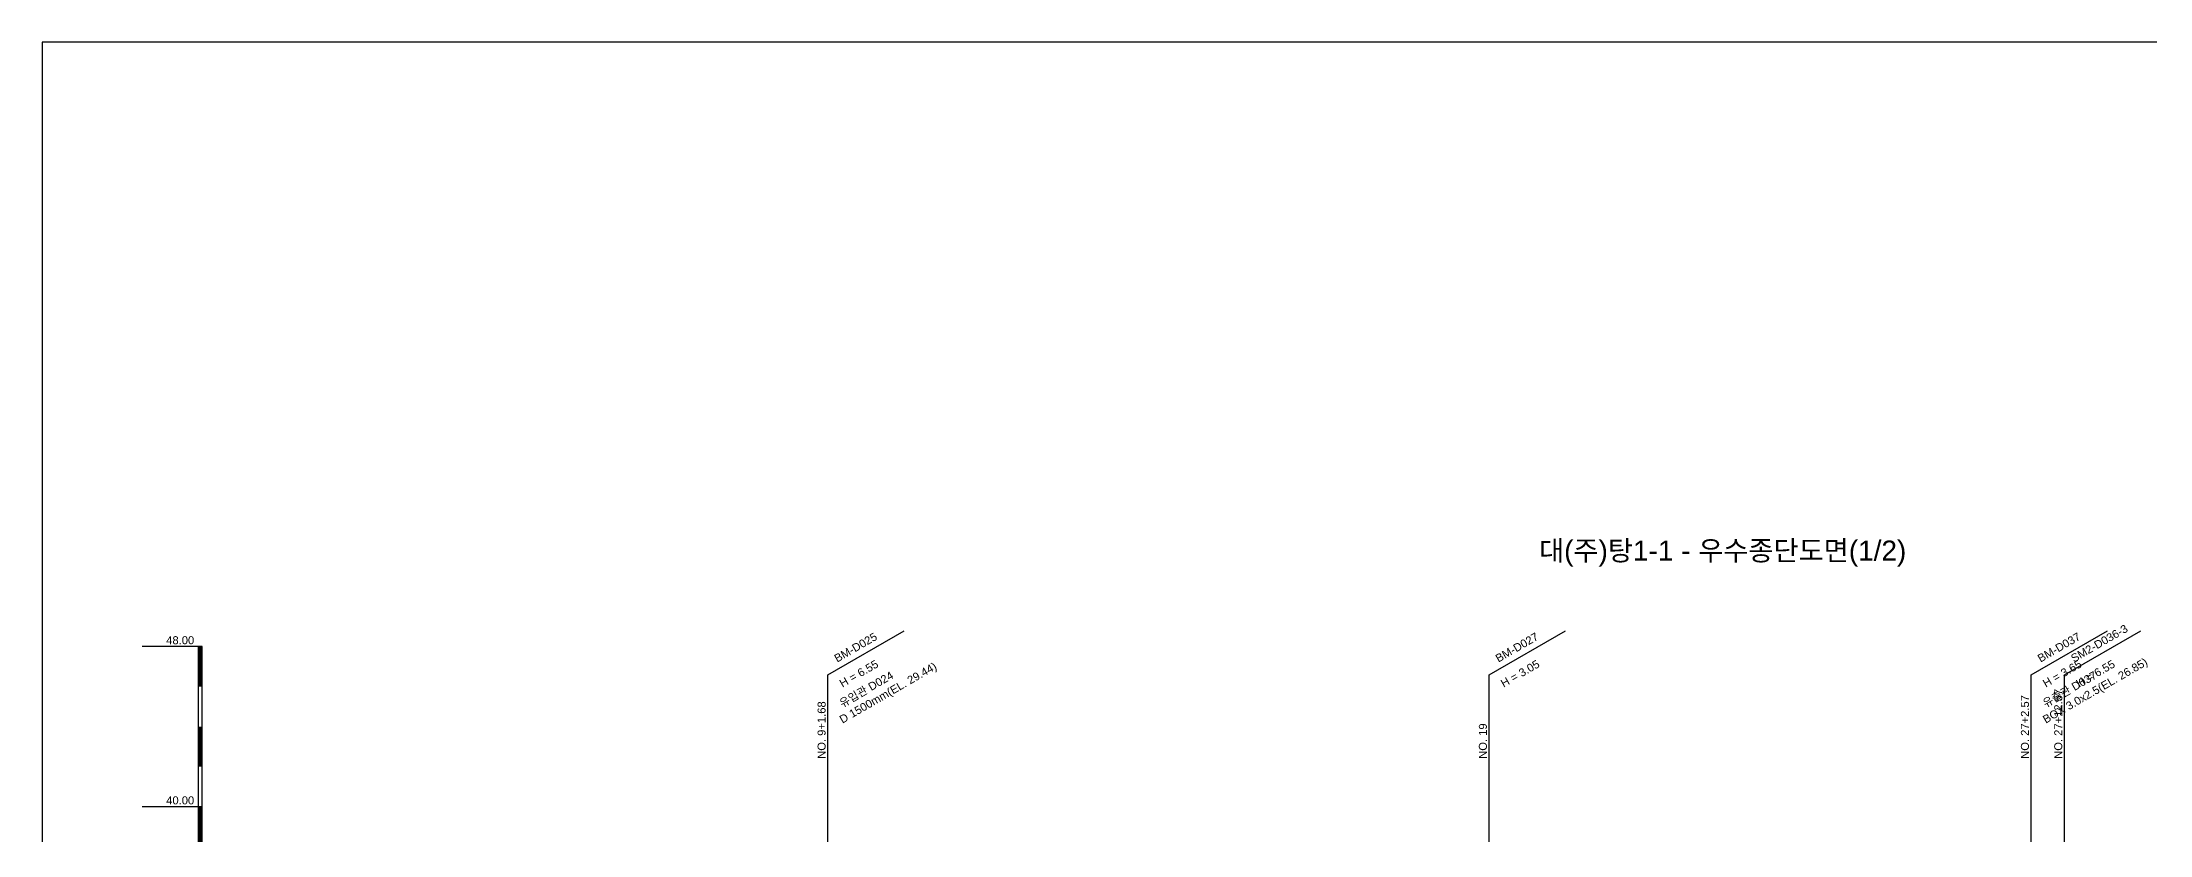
# Model space of a CAD drawing. Header units: millimetres. Extents: x -105495 to 3444, y -108190 to 2013.
# Drawn here: x 2603 to 3130, y -25364 to -25166 of the extents above; entities that cross this region are included whole.
import ezdxf
from ezdxf.enums import TextEntityAlignment as Align

# ---------------------------------------------------------------- set-up
doc = ezdxf.new("R2010")
doc.units = ezdxf.units.MM
for name, color, linetype in [('KZ_종단_깃발', 7, 'Continuous'), ('KZ_종단_노선명', 7, 'Continuous'), ('KZ_종단_도각', 7, 'Continuous'), ('KZ_종단_폴대', 7, 'Continuous')]:
    doc.layers.add(name, color=color, linetype=linetype)
doc.styles.get("Standard").update_dxf_attribs({"font": 'arial.ttf'})

msp = doc.modelspace()

# ---------------------------------------------------------------- linework, layer by layer
at = {"layer": 'KZ_종단_깃발'}
for p, q in [((2799.4, -25324.03), (2818.45, -25313.03)), ((2964.67, -25324.03), (2983.72, -25313.03)), ((3100.14, -25324.03), (3119.19, -25313.03)), ((3108.47, -25324.03), (3127.53, -25313.03)), ((2799.4, -25592), (2799.4, -25324.03)), ((2964.67, -25592), (2964.67, -25324.03)), ((3100.14, -25592), (3100.14, -25324.03)), ((3108.47, -25592), (3108.47, -25324.03))]:
    msp.add_line(p, q, dxfattribs=at)
at = {"layer": 'KZ_종단_도각'}
msp.add_lwpolyline([(2603, -25760), (3444, -25760), (3444, -25166), (2603, -25166)], close=True, dxfattribs=at)
at = {"layer": 'KZ_종단_폴대'}
for p, q in [((2643, -25317), (2628, -25317)), ((2643, -25357), (2628, -25357))]:
    msp.add_line(p, q, dxfattribs=at)
at = {"layer": 'KZ_종단_폴대', "const_width": 1}
for points in [[(2642.5, -25327), (2642.5, -25317)], [(2642.5, -25347), (2642.5, -25337)], [(2642.5, -25367), (2642.5, -25357)]]:
    msp.add_lwpolyline(points, dxfattribs=at)
at = {"layer": 'KZ_종단_폴대'}
msp.add_lwpolyline([(2643, -25592), (2643, -25317), (2642, -25317), (2642, -25592), (2643, -25592)], dxfattribs=at)

# ---------------------------------------------------------------- texts
at = {"layer": 'KZ_종단_깃발'}
for s, rotation, p in [('BM-D025', 30, (2802, -25321.53)), ('BM-D027', 30, (2967.26, -25321.53)), ('BM-D037', 30, (3102.74, -25321.53)), ('SM2-D036-3', 30, (3111.07, -25321.53)), ('NO. 9+1.68', 90, (2799.4, -25345.03)), ('NO. 27+2.57', 90, (3100.14, -25345.03)), ('NO. 27+12.57', 90, (3108.47, -25345.03)), ('NO. 19', 90, (2964.67, -25345.03))]:
    msp.add_text(s, height=2, rotation=rotation, dxfattribs=at).set_placement(p, align=Align.BOTTOM_LEFT)
for s, p in [('H = 6.55', (2802, -25325.53)), ('D 1500mm(EL. 29.44)', (2802, -25334.53)), ('H = 3.05', (2967.26, -25325.53)), ('BOX 3.0x2.5(EL. 26.85)', (3102.74, -25334.53)), ('H = 3.65', (3102.74, -25325.53)), ('H = 6.55', (3111.07, -25325.53)), ('유입관 D024', (2802, -25330.53)), ('유출관 D037', (3102.74, -25330.53))]:
    msp.add_text(s, height=2, rotation=30, dxfattribs=at).set_placement(p, align=Align.TOP_LEFT)
at = {"layer": 'KZ_종단_노선명'}
msp.add_text('대(주)탕1-1 - 우수종단도면(1/2)', height=5, dxfattribs=at).set_placement((3023, -25297), align=Align.BOTTOM_CENTER)
at = {"layer": 'KZ_종단_폴대'}
for s, p in [('48.00', (2641, -25317)), ('40.00', (2641, -25357))]:
    msp.add_text(s, height=2, dxfattribs=at).set_placement(p, align=Align.BOTTOM_RIGHT)

doc.saveas('drawing.dxf')
